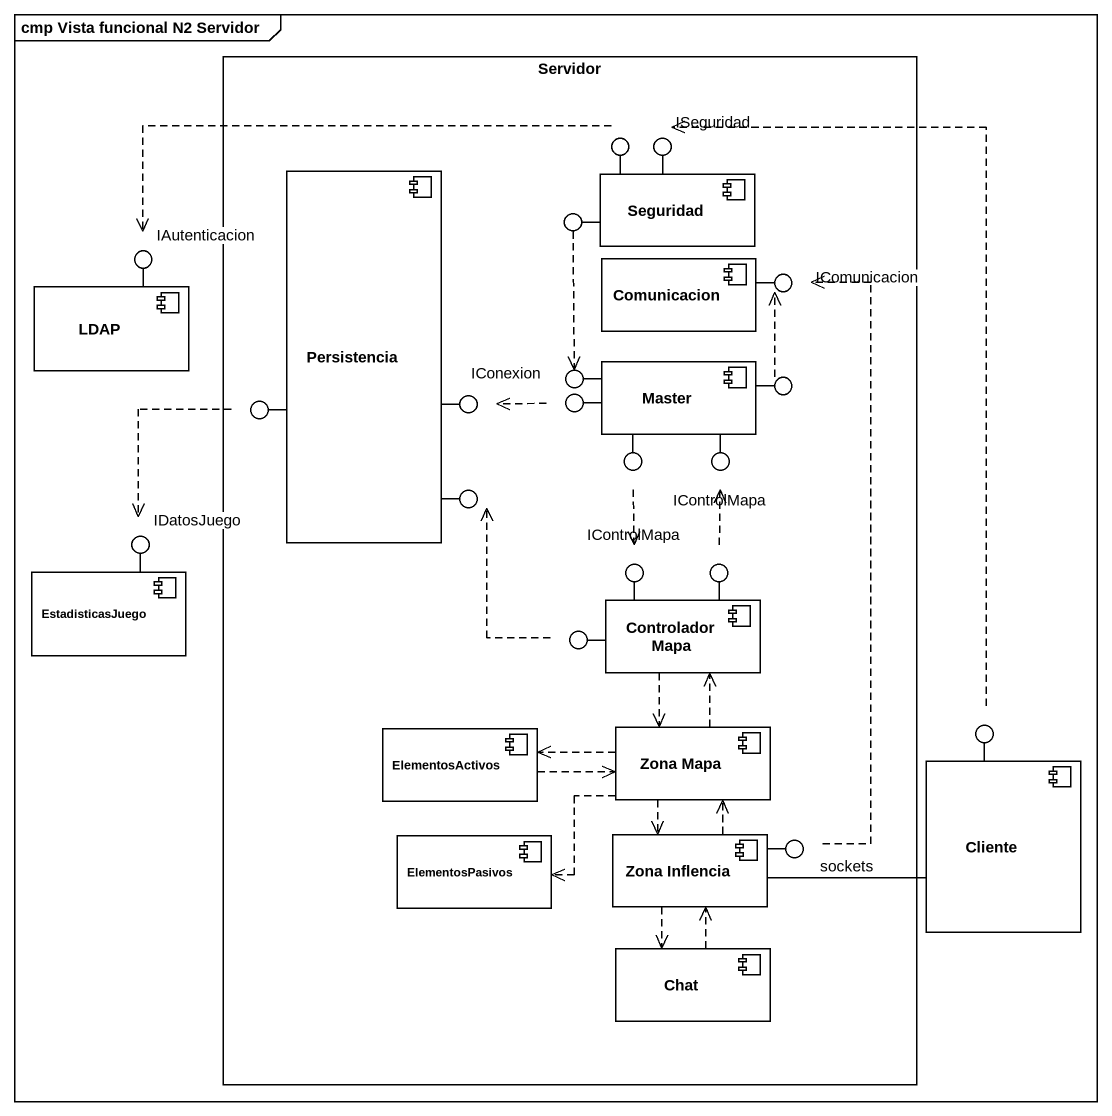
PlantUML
@startuml
mainframe cmp Vista funcional N2 Servidor
rectangle Servidor {
  component Persistencia
  component Seguridad
  component Comunicacion
  component Master
  component "Controlador Mapa" as Controlador_Mapa
  component ElementosActivos
  component "Zona Mapa" as Zona_Mapa
  component ElementosPasivos
  component "Zona Inflencia" as Zona_Inflencia
  component Chat
}
() " " as lollipop1
() ISeguridad
() IAutenticacion
() " " as lollipop2
component LDAP
() IComunicacion
() " " as lollipop3
() " " as lollipop4
() " " as lollipop5
() IConexion
() " " as lollipop6
() " " as lollipop7
() IControlMapa
() IDatosJuego
() " " as lollipop8
() "IControlMapa" as IControlMapa_2
() " " as lollipop9
component EstadisticasJuego
() " " as lollipop10
() " " as lollipop11
component Cliente
() " " as lollipop12
Seguridad -up- lollipop1
Seguridad -up- ISeguridad
LDAP -up- IAutenticacion
Seguridad -left- lollipop2
Comunicacion -right- IComunicacion
Persistencia -left- lollipop3
Persistencia -right- lollipop4
Master -left- lollipop5
Master -left- IConexion
Master -right- lollipop6
Master -- lollipop7
Master -- IControlMapa
EstadisticasJuego -up- IDatosJuego
Persistencia -- lollipop8
Controlador_Mapa -up- IControlMapa_2
Controlador_Mapa -up- lollipop9
Controlador_Mapa -left- lollipop10
Cliente -up- lollipop11
Zona_Inflencia -right- lollipop12
lollipop1 .left.> IAutenticacion
lollipop2 ..> IConexion
lollipop3 ..> IDatosJuego
lollipop5 .left.> lollipop4
lollipop6 .up.> IComunicacion
lollipop7 ..> IControlMapa_2
lollipop9 .up.> IControlMapa
Controlador_Mapa ..> Zona_Mapa
lollipop10 .up.> lollipop8
ElementosActivos .right.> Zona_Mapa
Zona_Mapa .up.> Controlador_Mapa
Zona_Mapa .left.> ElementosActivos
Zona_Mapa .left.> ElementosPasivos
Zona_Mapa ..> Zona_Inflencia
lollipop11 .up.> ISeguridad
Zona_Inflencia .up.> Zona_Mapa
Zona_Inflencia -right- Cliente : sockets
Zona_Inflencia ..> Chat
lollipop12 .up.> IComunicacion
Chat .up.> Zona_Inflencia
@enduml
